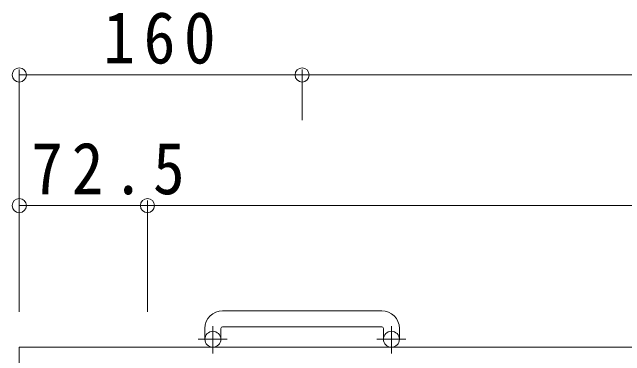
# Model space of a CAD drawing. Units: millimetres, scale not verified. Extents: x -1321 to 1678, y -1966 to 1518.
# Drawn here: x -1061.7 to -715.2, y 1323.5 to 1517.7 of the extents above; entities that cross this region are included whole.
import ezdxf

# ---------------------------------------------------------------- set-up
doc = ezdxf.new("R2010")
doc.units = ezdxf.units.MM
doc.header["$LTSCALE"] = 10
doc.header["$PDMODE"] = 32
doc.header["$PDSIZE"] = 8
doc.linetypes.add('CHAIN1', pattern=[8, 5, -1, 1, -1])
doc.layers.add('C-1', color=2, linetype='Continuous', lineweight=9)
doc.layers.add('C-4', color=7, linetype='Continuous', lineweight=9)
doc.styles.add('ＭＳ ゴシック', font='')
doc.styles.get('ＭＳ ゴシック').set_extended_font_data('MS Gothic')

msp = doc.modelspace()

# ---------------------------------------------------------------- linework, layer by layer
at = {"layer": 'C-1'}
for p, q in [((-852.69, 1348.91), (-942.69, 1348.91)), ((-952.69, 1338.91), (-952.69, 1332.81)), ((-943.69, 1338.91), (-943.69, 1332.81)), ((-942.69, 1339.91), (-852.69, 1339.91)), ((-851.69, 1338.91), (-851.69, 1332.81)), ((-842.69, 1338.91), (-842.69, 1332.81)), ((-1057.69, 508.31), (-1057.69, 1328.31)), ((-237.69, 1328.31), (-1057.69, 1328.31))]:
    msp.add_line(p, q, dxfattribs=at)
at = {"layer": 'C-1', "linetype": 'CHAIN1'}
for p, q in [((-948.19, 1324.7), (-948.19, 1340.3)), ((-847.19, 1324.7), (-847.19, 1340.3)), ((-940.03, 1332.81), (-956.43, 1332.81)), ((-839.03, 1332.81), (-855.43, 1332.81))]:
    msp.add_line(p, q, dxfattribs=at)
at = {"layer": 'C-1'}
for centre in [(-948.19, 1332.81), (-847.19, 1332.81)]:
    msp.add_circle(centre, 4.5, dxfattribs=at)
for centre, radius, start, end in [((-942.69, 1338.91), 10, 90, 180), ((-852.69, 1338.91), 10, 0, 90), ((-942.69, 1338.91), 1, 90, 180), ((-852.69, 1338.91), 1, 0, 90)]:
    msp.add_arc(centre, radius, start, end, dxfattribs=at)
at = {"layer": 'C-4'}
for p, q in [((-1057.69, 1485.28), (-1057.69, 1348.31)), ((-897.69, 1485.28), (-897.69, 1456.75)), ((-1057.69, 1482.28), (-897.69, 1482.28)), ((-897.69, 1482.28), (-397.69, 1482.28)), ((-985.19, 1411.37), (-985.19, 1348.31)), ((-1057.69, 1408.37), (-985.19, 1408.37)), ((-985.19, 1408.37), (-310.23, 1408.37))]:
    msp.add_line(p, q, dxfattribs=at)
for p in [(-1057.69, 1482.28), (-897.69, 1482.28), (-1057.69, 1408.37), (-985.19, 1408.37)]:
    msp.add_point(p, dxfattribs=at)

# ---------------------------------------------------------------- texts
at = {"layer": 'C-4', "color": 2, "char_height": 29.33, "attachment_point": 7, "style": 'ＭＳ ゴシック'}
for s, insert in [('\\T1.27;\\W0.9;160', (-1010.19, 1488.28)), ('\\T1.28;\\W0.9;72.5', (-1051.04, 1414.37))]:
    msp.add_mtext(s, dxfattribs=dict(at, insert=insert))

doc.saveas('drawing.dxf')
